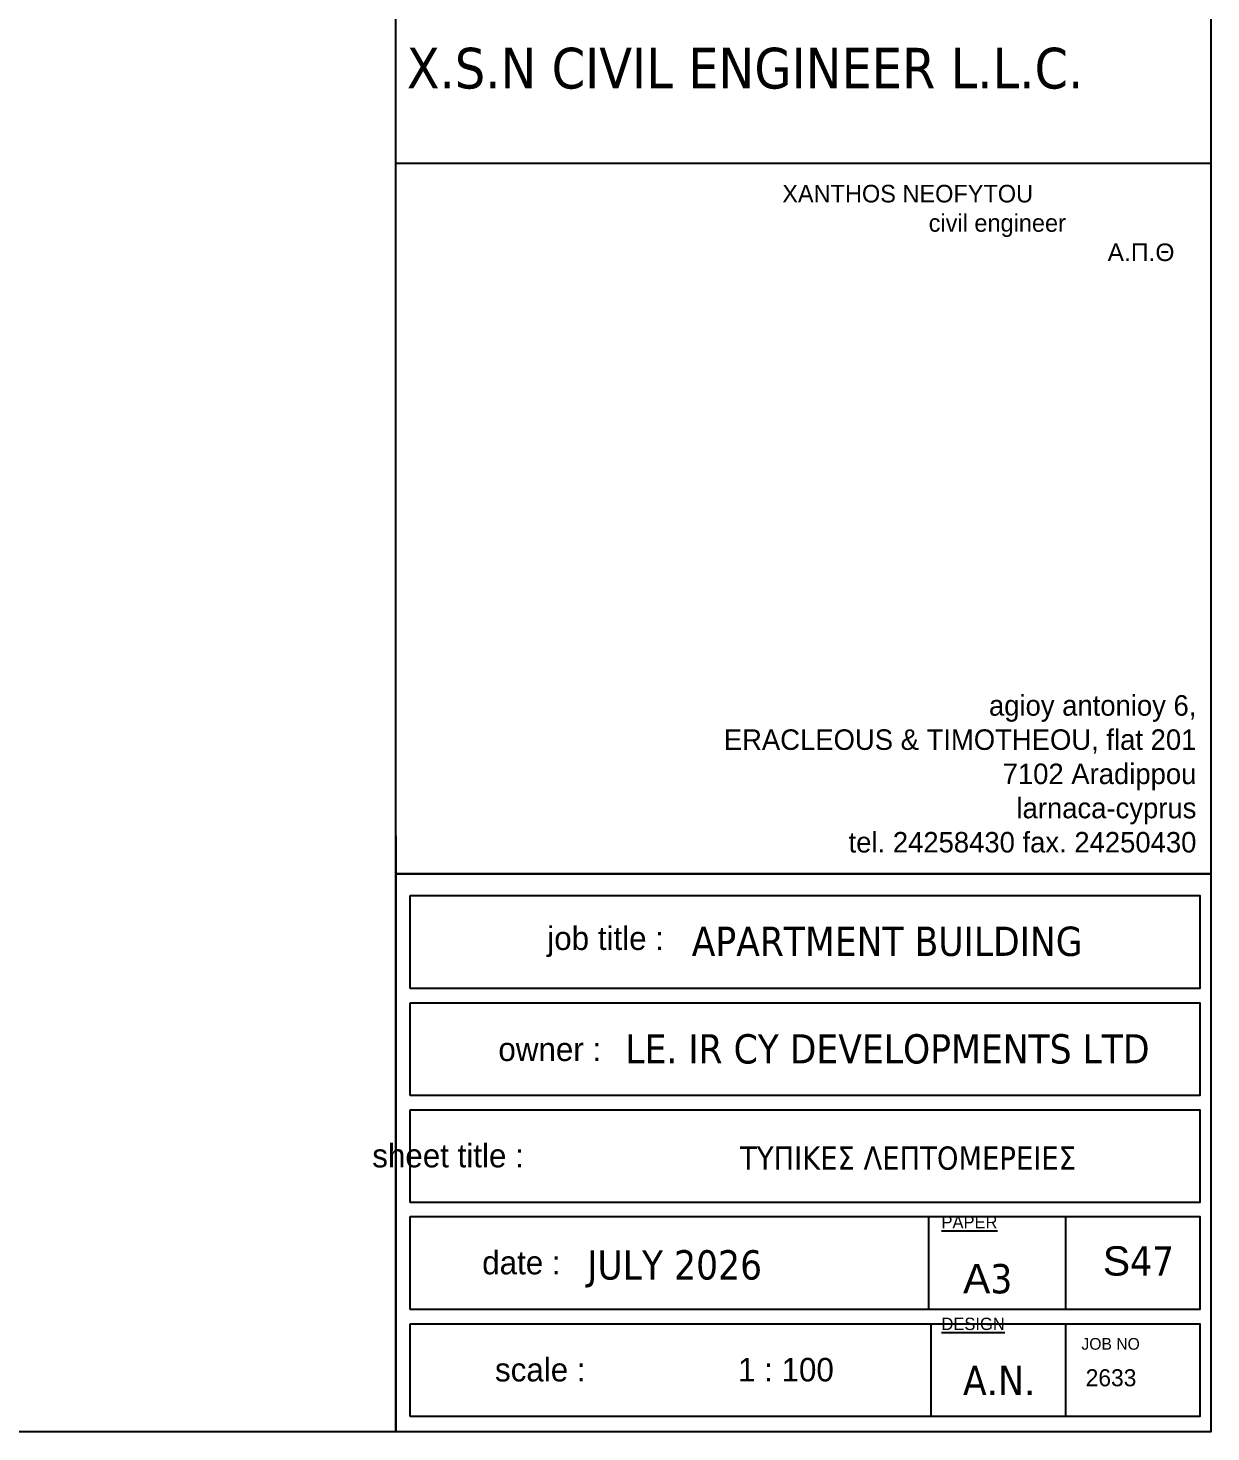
# Model space of a CAD drawing. Header units: millimetres. Extents: x -2171 to 1563, y -1758 to -1505.
# Drawn here: x 1276.41 to 1286.6, y -1620 to -1607.91 of the extents above; entities that cross this region are included whole.
import ezdxf

# ---------------------------------------------------------------- set-up
doc = ezdxf.new("R2010")
doc.units = ezdxf.units.MM
doc.layers.add('-S_TEXT', color=3, linetype='Continuous')
doc.layers.add('ANOIGMATA', color=7, linetype='Continuous')
doc.layers.add('TEXT', color=20, linetype='Continuous', lineweight=13)
doc.styles.get("Standard").update_dxf_attribs({"font": 'tahoma.ttf'})

# ---------------------------------------------------------------- blocks, each defined once
blk = doc.blocks.new('PINAKAKI 1')
at = {"color": 0}
for p, q in [((8.298, -17.893), (1.279, -17.893)), ((1.279, -23.681), (1.279, -28.815)), ((1.401, -24.996), (1.401, -24.197)), ((1.401, -25.917), (1.401, -25.119)), ((1.401, -26.839), (1.401, -26.04)), ((1.401, -27.76), (1.401, -26.961)), ((1.401, -28.682), (1.401, -27.883))]:
    blk.add_line(p, q, dxfattribs=at)
for points in [[(1.279, -16.563), (8.298, -16.563), (8.298, -24.01), (1.279, -24.01)], [(1.279, -24.01), (8.298, -24.01), (8.298, -28.815), (1.279, -28.815)]]:
    blk.add_lwpolyline(points, close=True, dxfattribs=at)
for points in [[(1.401, -24.197), (8.202, -24.197), (8.202, -24.996), (1.401, -24.996)], [(1.401, -25.119), (8.202, -25.119), (8.202, -25.917), (1.401, -25.917)], [(1.401, -26.04), (8.202, -26.04), (8.202, -26.839), (1.401, -26.839)], [(1.401, -26.961), (8.202, -26.961), (8.202, -27.76), (1.401, -27.76)], [(5.866, -26.961), (5.866, -27.76)], [(7.044, -26.961), (7.044, -27.76)], [(1.401, -27.883), (8.202, -27.883), (8.202, -28.682), (1.401, -28.682)], [(5.887, -27.883), (5.887, -28.682)], [(7.044, -27.883), (7.044, -28.682)]]:
    blk.add_lwpolyline(points, dxfattribs=at)
at = {"layer": 'ANOIGMATA', "attachment_point": 1}
for s, insert, char_height, width in [('\\pi4.5494;{\\fBankGothic Lt BT|b0|i0|c0|p34;\\H1.5x;\\C7;XANTHOS NEOFYTOU\\P\\pi5.8103;civil engineer\\P\\pi7.351;\\fArial|b0|i0|c161|p34;Α.Π.Θ}', (0.057, -18.077), 0.10094, 7.9171), ('\\pxqr;{\\fBankGothic Lt BT|b0|i0|c161|p34;\\H1.1667x;\\C0;agioy antonioy 6,\\PERACLEOUS & TIMOTHEOU, flat 201\\P7102 Aradippou\\Plarnaca-cyprus\\Ptel. 24258430 fax. 24250430}', (0.114, -22.471), 0.15141, 8.05841), ('\\pxqr;{\\fBankGothic Lt BT|b0|i0|c0|p34;\\H1.5x;\\C7; \\H1.3333x; job title :}', (0.25, -24.463), 0.10094, 3.33818), ('\\A1;\\pxql;{\\H0.99983x;\\C7;APARTMENT BUILDING   \\H0.75013x; }', (3.827, -24.464), 0.25234, 5.34758), ('\\pxqr;{\\fBankGothic Lt BT|b0|i0|c0|p34;\\H1.5x;\\C7; \\H1.3333x; owner :}', (-0.291, -25.419), 0.10094, 3.33818), ('\\A1;{\\C7;LE. IR CY DEVELOPMENTS LTD  }', (3.255, -25.39), 0.2523, 5.34758), ('{\\fBankGothic Lt BT|b0|i0|c0|p34;\\C7;     sheet title :}', (0.701, -26.335), 0.20187, 3.33818), ('\\pxi8.03;{\\fBankGothic Lt BT|b0|i0|c161|p34;\\H0.5x;\\L\\C7;PAPER\\H2x;\\l }', (4.271, -26.955), 0.2125, 3.51387), ('\\pxqr;{\\fBankGothic Lt BT|b0|i0|c0|p34;\\C7; date :}', (-0.64, -27.256), 0.20187, 3.33818), ('{\\fTahoma|b0|i0|c0|p34;\\C7;JULY 2026}', (2.927, -27.25), 0.25234, 4.57511), ('\\pxi8.03;{\\fBankGothic Lt BT|b0|i0|c0|p34;\\H0.5x;\\L\\C7;DESIGN\\H2x;\\l }', (4.271, -27.831), 0.2125, 3.51387), ('\\pxi8.03;{\\fBankGothic Lt BT|b0|i0|c0|p34;\\C7;JOB NO}', (6.372, -28.006), 0.10094, 3.33818), ('\\pxqr;{\\fBankGothic Lt BT|b0|i0|c0|p34;\\C7; scale :}', (-0.425, -28.178), 0.20187, 3.33818), ('\\pxi8.03;{\\fBankGothic Lt BT|b0|i0|c161|p34;\\C7;2\\fBankGothic Lt BT|b0|i0|c0|p34;633}', (6.041, -28.275), 0.14671, 4.85205)]:
    blk.add_mtext(s, dxfattribs=dict(at, insert=insert, char_height=char_height, width=width))
at = {"layer": 'ANOIGMATA', "char_height": 0.25234, "attachment_point": 1}
for s, insert in [('{\\fArial|b0|i0|c186|p34;A}3', (6.163, -27.369)), ('A{\\fArial|b0|i0|c186|p34;.}N{\\fArial|b0|i0|c186|p34;.}', (6.163, -28.245))]:
    blk.add_mtext_dynamic_manual_height_columns(s, width=10.89316, gutter_width=1, heights=[0], dxfattribs=dict(at, insert=insert))
at = {"layer": 'TEXT', "color": 0, "insert": (1.373, -16.897), "char_height": 0.35, "width": 6.92207, "attachment_point": 1}
blk.add_mtext('X.S.N CIVIL ENGINEER L.L.C.\\P', dxfattribs=at)

msp = doc.modelspace()

# ---------------------------------------------------------------- linework, layer by layer
at = {"layer": '-S_TEXT', "color": 3, "linetype": 'Continuous', "ltscale": 0.5}
msp.add_lwpolyline([(1286.5954, -1619.9991), (1245.6454, -1619.9991), (1245.6454, -1591.5991), (1286.5954, -1591.5991)], close=True, dxfattribs=at)

# ---------------------------------------------------------------- block references
at = {"linetype": 'Continuous'}
msp.add_blockref('PINAKAKI 1', (1278.2979, -1591.1844), dxfattribs=at)

# ---------------------------------------------------------------- texts
at = {"layer": 'ANOIGMATA', "attachment_point": 1}
for s, insert, char_height, width in [('{\\fTahoma|b0|i0|c161|p34;\\C7;ΤΥΠΙΚΕΣ ΛΕΠΤΟΜΕΡΕΙΕΣ}', (1282.5409, -1617.5411), 0.2, 4.575107), ('\\pxqr;{\\fBankGothic Lt BT|b0|i0|c0|p34;\\C7; 1 : 100}', (1280.0104, -1619.3622), 0.201875, 3.338181)]:
    msp.add_mtext(s, dxfattribs=dict(at, insert=insert, char_height=char_height, width=width))
at = {"layer": 'ANOIGMATA', "insert": (1285.6646, -1618.4006), "char_height": 0.2523, "attachment_point": 1}
msp.add_mtext_dynamic_manual_height_columns('{\\fArial|b0|i0|c186|p34;S}47', width=10.893157, gutter_width=1, heights=[0], dxfattribs=at)

doc.saveas('drawing.dxf')
